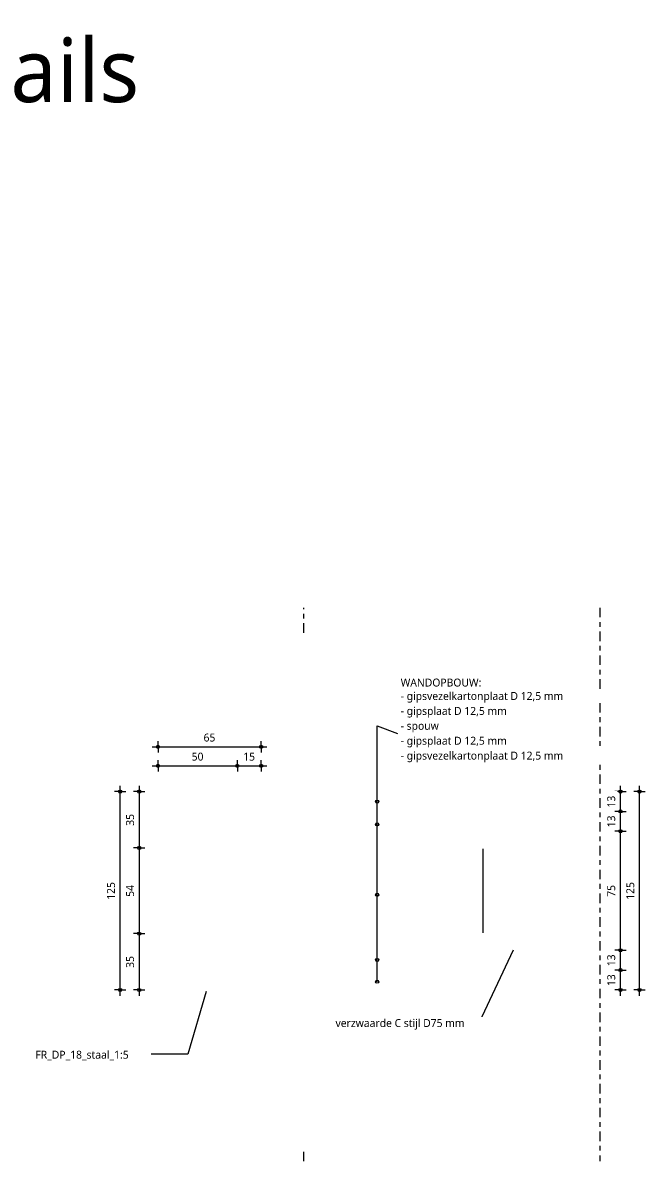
# Model space of a CAD drawing. Header units: millimetres. Extents: x 32900 to 38291, y -18988 to 4133.
# Drawn here: x 33362 to 33754, y 3415 to 4133 of the extents above; entities that cross this region are included whole.
import ezdxf

# ---------------------------------------------------------------- set-up
doc = ezdxf.new("R2010")
doc.units = ezdxf.units.MM
doc.linetypes.add('MV_center', pattern=[15, 6, -3, 3, -3])
for name, color, linetype, lineweight in [('A-ANNO-DIMS', 211, 'Continuous', 13), ('A-ANNO-DIMS-2', 211, 'Continuous', 13), ('A-ANNO-IDEN', 131, 'Continuous', 18), ('A-ANNO-NOTE', 131, 'Continuous', 18), ('A-DETL', 90, 'Continuous', 13), ('A-DETL-GENF', 92, 'Continuous', 18), ('G-ANNO-TEXT', 231, 'Continuous', 13)]:
    doc.layers.add(name, color=color, linetype=linetype, lineweight=lineweight)
doc.styles.add('Segoe UI', font='segoeui.ttf', dxfattribs={"height": 5})
doc.styles.add('Segoe UI_1', font='segoeui.ttf', dxfattribs={"height": 40})
doc.styles.add('Segoe UI_B', font='segoeui.ttf', dxfattribs={"height": 5})
doc.dimstyles.new('2_5_mm', dxfattribs={"dimscale": 304.8, "dimtxt": 5.23682, "dimasz": 0.006562, "dimexe": 0.011811, "dimexo": 0.0625, "dimgap": 0.005906, "dimtad": 1, "dimdec": 0, "dimzin": 0, "dimdsep": 46, "dimtxsty": 'Segoe UI', "dimblk1": 'DOTBLANK', "dimblk2": 'DOTBLANK', "dimsah": 1, "dimcen": 0.09, "dimdle": 0.011811, "dimazin": 0, "dimtfac": 1, "dimtdec": 4, "dimtix": 1, "dimtmove": 0, "dimatfit": 3, "dimfxl": 0.011811, "dimfxlon": 1, "dimtvp": 1, "dimtfill": 1, "dimtolj": 1, "dimtzin": 0, "dimarcsym": 2})

# ---------------------------------------------------------------- blocks, each defined once
blk = doc.blocks.new('NLRS_00_DI_maskeer - Type 1-4234886-Details ziekenhuis Utiliteitsgebouw')
at = {"layer": 'A-DETL-GENF', "linetype": 'MV_center'}
for p, q in [((-84.22, 0), (-100, 0)), ((248.69, 0), (240.78, 0))]:
    blk.add_line(p, q, dxfattribs=at)
blk = doc.blocks.new('NLRS_00_DI_maskeer - Type 1-4234885-Details ziekenhuis Utiliteitsgebouw')
at = {"layer": 'A-DETL-GENF', "linetype": 'MV_center'}
blk.add_line((-100, 0), (248.69, 0), dxfattribs=at)
blk = doc.blocks.new('DIMBLOCK12-Details ziekenhuis Utiliteitsgebouw')
at = {"layer": 'A-ANNO-DIMS-2'}
for p, q in [((33738.31, 3535.76), (33734.71, 3535.76)), ((33738.31, 3519.66), (33738.31, 3535.76)), ((33738.31, 3535.76), (33741.91, 3535.76)), ((33738.31, 3523.26), (33734.71, 3523.26)), ((33738.31, 3523.26), (33741.91, 3523.26))]:
    blk.add_line(p, q, dxfattribs=at)
for centre in [(33738.31, 3535.76), (33738.31, 3523.26)]:
    blk.add_circle(centre, 1, dxfattribs=at)
at = {"layer": 'A-ANNO-DIMS-2', "color": 0, "insert": (33729.98, 3525.7), "char_height": 5, "width": 9.1406, "attachment_point": 1, "rotation": 90, "line_spacing_factor": 1.142579, "style": 'Segoe UI', "bg_fill": 3, "box_fill_scale": 1.25, "bg_fill_color": 9, "bg_fill_true_color": 13158600, "bg_fill_transparency": 0}
blk.add_mtext('13', dxfattribs=at)
blk = doc.blocks.new('_DotBlank')
at = {"color": 0, "linetype": 'ByBlock', "lineweight": -2}
blk.add_line((-0.5, 0), (-1, 0), dxfattribs=at)
blk.add_circle((0, 0), 0.5, dxfattribs=at)
blk = doc.blocks.new('DIMBLOCK13-Details ziekenhuis Utiliteitsgebouw')
at = {"layer": 'A-ANNO-DIMS-2'}
for p, q in [((33738.31, 3548.26), (33734.71, 3548.26)), ((33738.31, 3535.76), (33738.31, 3548.26)), ((33738.31, 3548.26), (33741.91, 3548.26)), ((33738.31, 3535.76), (33734.71, 3535.76)), ((33738.31, 3535.76), (33741.91, 3535.76))]:
    blk.add_line(p, q, dxfattribs=at)
for centre in [(33738.31, 3548.26), (33738.31, 3535.76)]:
    blk.add_circle(centre, 1, dxfattribs=at)
at = {"layer": 'A-ANNO-DIMS-2', "color": 0, "insert": (33729.98, 3538.2), "char_height": 5, "width": 9.1406, "attachment_point": 1, "rotation": 90, "line_spacing_factor": 1.142579, "style": 'Segoe UI', "bg_fill": 3, "box_fill_scale": 1.25, "bg_fill_color": 9, "bg_fill_true_color": 13158600, "bg_fill_transparency": 0}
blk.add_mtext('13', dxfattribs=at)
blk = doc.blocks.new('DIMBLOCK14-Details ziekenhuis Utiliteitsgebouw')
at = {"layer": 'A-ANNO-DIMS-2'}
for p, q in [((33738.31, 3623.26), (33734.71, 3623.26)), ((33738.31, 3548.26), (33738.31, 3623.26)), ((33738.31, 3623.26), (33741.91, 3623.26)), ((33738.31, 3548.26), (33734.71, 3548.26)), ((33738.31, 3548.26), (33741.91, 3548.26))]:
    blk.add_line(p, q, dxfattribs=at)
for centre in [(33738.31, 3623.26), (33738.31, 3548.26)]:
    blk.add_circle(centre, 1, dxfattribs=at)
at = {"layer": 'A-ANNO-DIMS-2', "color": 0, "insert": (33729.98, 3581.95), "char_height": 5, "width": 9.1406, "attachment_point": 1, "rotation": 90, "line_spacing_factor": 1.142579, "style": 'Segoe UI', "bg_fill": 3, "box_fill_scale": 1.25, "bg_fill_color": 9, "bg_fill_true_color": 13158600, "bg_fill_transparency": 0}
blk.add_mtext('75', dxfattribs=at)
blk = doc.blocks.new('DIMBLOCK15-Details ziekenhuis Utiliteitsgebouw')
at = {"layer": 'A-ANNO-DIMS-2'}
for p, q in [((33738.31, 3635.76), (33734.71, 3635.76)), ((33738.31, 3623.26), (33738.31, 3635.76)), ((33738.31, 3635.76), (33741.91, 3635.76)), ((33738.31, 3623.26), (33734.71, 3623.26)), ((33738.31, 3623.26), (33741.91, 3623.26))]:
    blk.add_line(p, q, dxfattribs=at)
for centre in [(33738.31, 3635.76), (33738.31, 3623.26)]:
    blk.add_circle(centre, 1, dxfattribs=at)
at = {"layer": 'A-ANNO-DIMS-2', "color": 0, "insert": (33729.98, 3625.7), "char_height": 5, "width": 9.1406, "attachment_point": 1, "rotation": 90, "line_spacing_factor": 1.142579, "style": 'Segoe UI', "bg_fill": 3, "box_fill_scale": 1.25, "bg_fill_color": 9, "bg_fill_true_color": 13158600, "bg_fill_transparency": 0}
blk.add_mtext('13', dxfattribs=at)
blk = doc.blocks.new('DIMBLOCK16-Details ziekenhuis Utiliteitsgebouw')
at = {"layer": 'A-ANNO-DIMS-2'}
for p, q in [((33738.31, 3635.76), (33738.31, 3651.86)), ((33738.31, 3648.26), (33734.71, 3648.26)), ((33738.31, 3648.26), (33741.91, 3648.26)), ((33738.31, 3635.76), (33734.71, 3635.76)), ((33738.31, 3635.76), (33741.91, 3635.76))]:
    blk.add_line(p, q, dxfattribs=at)
for centre in [(33738.31, 3648.26), (33738.31, 3635.76)]:
    blk.add_circle(centre, 1, dxfattribs=at)
at = {"layer": 'A-ANNO-DIMS-2', "color": 0, "insert": (33729.98, 3638.2), "char_height": 5, "width": 9.1406, "attachment_point": 1, "rotation": 90, "line_spacing_factor": 1.142579, "style": 'Segoe UI', "bg_fill": 3, "box_fill_scale": 1.25, "bg_fill_color": 9, "bg_fill_true_color": 13158600, "bg_fill_transparency": 0}
blk.add_mtext('13', dxfattribs=at)
blk = doc.blocks.new('DIMBLOCK17-Details ziekenhuis Utiliteitsgebouw')
at = {"layer": 'A-ANNO-DIMS-2'}
for p, q in [((33750.31, 3519.66), (33750.31, 3651.86)), ((33750.31, 3648.26), (33746.71, 3648.26)), ((33750.31, 3648.26), (33753.91, 3648.26)), ((33750.31, 3523.26), (33746.71, 3523.26)), ((33750.31, 3523.26), (33753.91, 3523.26))]:
    blk.add_line(p, q, dxfattribs=at)
for centre in [(33750.31, 3648.26), (33750.31, 3523.26)]:
    blk.add_circle(centre, 1, dxfattribs=at)
at = {"layer": 'A-ANNO-DIMS-2', "color": 0, "insert": (33741.98, 3580.05), "char_height": 5, "width": 13.7109, "attachment_point": 1, "rotation": 90, "line_spacing_factor": 1.142579, "style": 'Segoe UI', "bg_fill": 3, "box_fill_scale": 1.25, "bg_fill_color": 9, "bg_fill_true_color": 13158600, "bg_fill_transparency": 0}
blk.add_mtext('125', dxfattribs=at)
blk = doc.blocks.new('DIMBLOCK22-Details ziekenhuis Utiliteitsgebouw')
at = {"layer": 'A-ANNO-DIMS-2'}
for p, q in [((33435.07, 3651.86), (33435.07, 3612.76)), ((33435.07, 3648.26), (33431.47, 3648.26)), ((33435.07, 3648.26), (33438.67, 3648.26)), ((33435.07, 3612.76), (33431.47, 3612.76)), ((33435.07, 3612.76), (33438.67, 3612.76))]:
    blk.add_line(p, q, dxfattribs=at)
for centre in [(33435.07, 3648.26), (33435.07, 3612.76)]:
    blk.add_circle(centre, 1, dxfattribs=at)
at = {"layer": 'A-ANNO-DIMS-2', "color": 0, "insert": (33426.75, 3626.7), "char_height": 5, "width": 9.1406, "attachment_point": 1, "rotation": 90, "line_spacing_factor": 1.142579, "style": 'Segoe UI', "bg_fill": 3, "box_fill_scale": 1.25, "bg_fill_color": 9, "bg_fill_true_color": 13158600, "bg_fill_transparency": 0}
blk.add_mtext('35', dxfattribs=at)
blk = doc.blocks.new('DIMBLOCK23-Details ziekenhuis Utiliteitsgebouw')
at = {"layer": 'A-ANNO-DIMS-2'}
for p, q in [((33435.07, 3612.76), (33431.47, 3612.76)), ((33435.07, 3612.76), (33435.07, 3558.76)), ((33435.07, 3612.76), (33438.67, 3612.76)), ((33435.07, 3558.76), (33431.47, 3558.76)), ((33435.07, 3558.76), (33438.67, 3558.76))]:
    blk.add_line(p, q, dxfattribs=at)
for centre in [(33435.07, 3612.76), (33435.07, 3558.76)]:
    blk.add_circle(centre, 1, dxfattribs=at)
at = {"layer": 'A-ANNO-DIMS-2', "color": 0, "insert": (33426.75, 3581.95), "char_height": 5, "width": 9.1406, "attachment_point": 1, "rotation": 90, "line_spacing_factor": 1.142579, "style": 'Segoe UI', "bg_fill": 3, "box_fill_scale": 1.25, "bg_fill_color": 9, "bg_fill_true_color": 13158600, "bg_fill_transparency": 0}
blk.add_mtext('54', dxfattribs=at)
blk = doc.blocks.new('DIMBLOCK24-Details ziekenhuis Utiliteitsgebouw')
at = {"layer": 'A-ANNO-DIMS-2'}
for p, q in [((33435.07, 3558.76), (33431.47, 3558.76)), ((33435.07, 3558.76), (33435.07, 3519.66)), ((33435.07, 3558.76), (33438.67, 3558.76)), ((33435.07, 3523.26), (33431.47, 3523.26)), ((33435.07, 3523.26), (33438.67, 3523.26))]:
    blk.add_line(p, q, dxfattribs=at)
for centre in [(33435.07, 3558.76), (33435.07, 3523.26)]:
    blk.add_circle(centre, 1, dxfattribs=at)
at = {"layer": 'A-ANNO-DIMS-2', "color": 0, "insert": (33426.75, 3537.2), "char_height": 5, "width": 9.1406, "attachment_point": 1, "rotation": 90, "line_spacing_factor": 1.142579, "style": 'Segoe UI', "bg_fill": 3, "box_fill_scale": 1.25, "bg_fill_color": 9, "bg_fill_true_color": 13158600, "bg_fill_transparency": 0}
blk.add_mtext('35', dxfattribs=at)
blk = doc.blocks.new('DIMBLOCK25-Details ziekenhuis Utiliteitsgebouw')
at = {"layer": 'A-ANNO-DIMS-2'}
for p, q in [((33423.07, 3519.66), (33423.07, 3651.86)), ((33423.07, 3648.26), (33419.47, 3648.26)), ((33423.07, 3648.26), (33426.67, 3648.26)), ((33423.07, 3523.26), (33419.47, 3523.26)), ((33423.07, 3523.26), (33426.67, 3523.26))]:
    blk.add_line(p, q, dxfattribs=at)
for centre in [(33423.07, 3648.26), (33423.07, 3523.26)]:
    blk.add_circle(centre, 1, dxfattribs=at)
at = {"layer": 'A-ANNO-DIMS-2', "color": 0, "insert": (33414.75, 3580.05), "char_height": 5, "width": 13.7109, "attachment_point": 1, "rotation": 90, "line_spacing_factor": 1.142579, "style": 'Segoe UI', "bg_fill": 3, "box_fill_scale": 1.25, "bg_fill_color": 9, "bg_fill_true_color": 13158600, "bg_fill_transparency": 0}
blk.add_mtext('125', dxfattribs=at)
blk = doc.blocks.new('DIMBLOCK26-Details ziekenhuis Utiliteitsgebouw')
at = {"layer": 'A-ANNO-DIMS-2'}
for p, q in [((33446.9, 3664.45), (33446.9, 3668.05)), ((33496.9, 3664.45), (33496.9, 3668.05)), ((33443.3, 3664.45), (33496.9, 3664.45)), ((33446.9, 3664.45), (33446.9, 3660.85)), ((33496.9, 3664.45), (33496.9, 3660.85))]:
    blk.add_line(p, q, dxfattribs=at)
for centre in [(33446.9, 3664.45), (33496.9, 3664.45)]:
    blk.add_circle(centre, 1, dxfattribs=at)
at = {"layer": 'A-ANNO-DIMS-2', "color": 0, "insert": (33468.09, 3672.77), "char_height": 5, "width": 9.1406, "attachment_point": 1, "line_spacing_factor": 1.142579, "style": 'Segoe UI', "bg_fill": 3, "box_fill_scale": 1.25, "bg_fill_color": 9, "bg_fill_true_color": 13158600, "bg_fill_transparency": 0}
blk.add_mtext('50', dxfattribs=at)
blk = doc.blocks.new('DIMBLOCK27-Details ziekenhuis Utiliteitsgebouw')
at = {"layer": 'A-ANNO-DIMS-2'}
for p, q in [((33496.9, 3664.45), (33496.9, 3668.05)), ((33511.9, 3664.45), (33511.9, 3668.05)), ((33496.9, 3664.45), (33515.5, 3664.45)), ((33496.9, 3664.45), (33496.9, 3660.85)), ((33511.9, 3664.45), (33511.9, 3660.85))]:
    blk.add_line(p, q, dxfattribs=at)
for centre in [(33496.9, 3664.45), (33511.9, 3664.45)]:
    blk.add_circle(centre, 1, dxfattribs=at)
at = {"layer": 'A-ANNO-DIMS-2', "color": 0, "insert": (33500.59, 3672.77), "char_height": 5, "width": 9.1406, "attachment_point": 1, "line_spacing_factor": 1.142579, "style": 'Segoe UI', "bg_fill": 3, "box_fill_scale": 1.25, "bg_fill_color": 9, "bg_fill_true_color": 13158600, "bg_fill_transparency": 0}
blk.add_mtext('15', dxfattribs=at)
blk = doc.blocks.new('DIMBLOCK28-Details ziekenhuis Utiliteitsgebouw')
at = {"layer": 'A-ANNO-DIMS-2'}
for p, q in [((33446.9, 3676.45), (33446.9, 3680.05)), ((33511.9, 3676.45), (33511.9, 3680.05)), ((33443.3, 3676.45), (33515.5, 3676.45)), ((33446.9, 3676.45), (33446.9, 3672.85)), ((33511.9, 3676.45), (33511.9, 3672.85))]:
    blk.add_line(p, q, dxfattribs=at)
for centre in [(33446.9, 3676.45), (33511.9, 3676.45)]:
    blk.add_circle(centre, 1, dxfattribs=at)
at = {"layer": 'A-ANNO-DIMS-2', "color": 0, "insert": (33475.59, 3684.77), "char_height": 5, "width": 9.1406, "attachment_point": 1, "line_spacing_factor": 1.142579, "style": 'Segoe UI', "bg_fill": 3, "box_fill_scale": 1.25, "bg_fill_color": 9, "bg_fill_true_color": 13158600, "bg_fill_transparency": 0}
blk.add_mtext('65', dxfattribs=at)

msp = doc.modelspace()

# ---------------------------------------------------------------- linework, layer by layer
at = {"layer": 'A-ANNO-IDEN'}
for p, q in [((33670.68, 3548.26), (33649.34, 3502.76)), ((33477.24, 3522.23), (33465.64, 3482.81)), ((33649.34, 3502.76), (33641.3, 3502.76)), ((33465.64, 3482.81), (33428.89, 3482.81))]:
    msp.add_line(p, q, dxfattribs=at)
at = {"layer": 'A-ANNO-NOTE'}
for p, q in [((33584.99, 3689.69), (33597.9, 3684.85)), ((33584.99, 3528.48), (33584.99, 3689.69)), ((33584.99, 3689.69), (33597.9, 3684.85)), ((33584.99, 3542.16), (33584.99, 3689.69)), ((33584.99, 3689.69), (33597.9, 3684.85)), ((33584.99, 3627.53), (33584.99, 3689.69)), ((33584.99, 3689.69), (33597.9, 3684.85)), ((33584.99, 3641.91), (33584.99, 3689.69)), ((33584.99, 3689.69), (33597.9, 3684.85)), ((33584.99, 3583.24), (33584.99, 3689.69))]:
    msp.add_line(p, q, dxfattribs=at)
for centre in [(33584.99, 3641.91), (33584.99, 3627.53), (33584.99, 3583.24), (33584.99, 3542.16), (33584.99, 3528.48)]:
    msp.add_circle(centre, 1, dxfattribs=at)
at = {"layer": 'A-DETL'}
msp.add_line((33651.87, 3559.26), (33651.87, 3612.26), dxfattribs=at)

# ---------------------------------------------------------------- block references
at = {"layer": 'A-DETL-GENF', "linetype": 'MV_center', "rotation": 270}
for name, p in [('NLRS_00_DI_maskeer - Type 1-4234886-Details ziekenhuis Utiliteitsgebouw', (33538.79, 3664.04)), ('NLRS_00_DI_maskeer - Type 1-4234885-Details ziekenhuis Utiliteitsgebouw', (33725.33, 3664.04))]:
    msp.add_blockref(name, p, dxfattribs=at)

# ---------------------------------------------------------------- texts
at = {"layer": 'G-ANNO-TEXT', "color": 7, "insert": (32975.97, 4122.6), "char_height": 40, "width": 570.9618, "attachment_point": 1, "style": 'Segoe UI_1', "bg_fill": 3, "box_fill_scale": 1.25, "bg_fill_color": 9, "bg_fill_true_color": 13158600, "bg_fill_transparency": 0}
msp.add_mtext('Horizontale details', dxfattribs=at)

# ---------------------------------------------------------------- dimensions: what is measured, and where the dimension line sits
at = {"layer": 'A-ANNO-DIMS'}
dim = msp.add_linear_dim(base=(33496.9, 3664.45), p1=(33446.9, 3660.85), p2=(33496.9, 3660.85), dimstyle='2_5_mm', override={"dimpost": '<>', "dimfxl": 50}, dxfattribs=at)
dim.commit()
dim.dimension.update_dxf_attribs({"geometry": 'DIMBLOCK26-Details ziekenhuis Utiliteitsgebouw', "text_midpoint": (33471.9, 3668.83)})
dim = msp.add_linear_dim(base=(33435.0733, 3612.7618), p1=(33438.6733, 3648.2616), p2=(33438.6733, 3612.7618), angle=90, dimstyle='2_5_mm', override={"dimpost": '<>', "dimfxl": 35.499797}, dxfattribs=at)
dim.commit()
dim.dimension.update_dxf_attribs({"geometry": 'DIMBLOCK22-Details ziekenhuis Utiliteitsgebouw', "text_midpoint": (33430.6879, 3630.5117)})

# ---------------------------------------------------------------- next in the draw order: texts
at = {"layer": 'A-ANNO-IDEN', "lineweight": 13, "char_height": 5, "attachment_point": 1, "style": 'Segoe UI', "bg_fill": 3, "box_fill_scale": 1.25, "bg_fill_color": 9, "bg_fill_true_color": 13158600, "bg_fill_transparency": 0}
for s, insert, width in [('verzwaarde C stijl D75 mm', (33558.74, 3504.92), 99.8903), ('FR_DP_18_staal_1:5', (33369.63, 3484.97), 71.6709)]:
    msp.add_mtext(s, dxfattribs=dict(at, insert=insert, width=width))
at = {"layer": 'A-ANNO-NOTE', "lineweight": 13, "insert": (33599.81, 3710.96), "char_height": 5, "width": 126.5063, "attachment_point": 1, "style": 'Segoe UI', "bg_fill": 3, "box_fill_scale": 1.25, "bg_fill_color": 9, "bg_fill_true_color": 13158600, "bg_fill_transparency": 0}
msp.add_mtext('- gipsvezelkartonplaat D 12,5 mm', dxfattribs=at)

# ---------------------------------------------------------------- next in the draw order: dimensions: what is measured, and where the dimension line sits
at = {"layer": 'A-ANNO-DIMS'}
dim = msp.add_linear_dim(base=(33511.9, 3664.45), p1=(33496.9, 3660.85), p2=(33511.9, 3660.85), dimstyle='2_5_mm', override={"dimpost": '<>', "dimfxl": 15}, dxfattribs=at)
dim.commit()
dim.dimension.update_dxf_attribs({"geometry": 'DIMBLOCK27-Details ziekenhuis Utiliteitsgebouw', "text_midpoint": (33504.4, 3668.85)})
for base, p1, p2, override, picture, middle in [((33435.07, 3558.76), (33438.67, 3612.76), (33438.67, 3558.76), {"dimpost": '<>', "dimfxl": 54}, 'DIMBLOCK23-Details ziekenhuis Utiliteitsgebouw', (33430.73, 3585.76)), ((33738.30507352, 3535.76182218), (33734.70507352, 3523.26182218), (33734.70507352, 3535.76182218), {"dimpost": '<>', "dimfxl": 12.5}, 'DIMBLOCK12-Details ziekenhuis Utiliteitsgebouw', (33733.90570113, 3529.51182218))]:
    dim = msp.add_linear_dim(base=base, p1=p1, p2=p2, angle=90, dimstyle='2_5_mm', override=override, dxfattribs=at)
    dim.commit()
    dim.dimension.update_dxf_attribs({"geometry": picture, "text_midpoint": middle})

# ---------------------------------------------------------------- next in the draw order: texts
at = {"layer": 'A-ANNO-NOTE', "lineweight": 13, "char_height": 5, "attachment_point": 1, "bg_fill": 3, "box_fill_scale": 1.25, "bg_fill_color": 9, "bg_fill_true_color": 13158600, "bg_fill_transparency": 0}
for s, insert, width, style in [('WANDOPBOUW:', (33599.81, 3719.42), 67.8228, 'Segoe UI_B'), ('- gipsplaat D 12,5 mm', (33599.81, 3701.56), 83.5358, 'Segoe UI')]:
    msp.add_mtext(s, dxfattribs=dict(at, insert=insert, width=width, style=style))

# ---------------------------------------------------------------- next in the draw order: dimensions: what is measured, and where the dimension line sits
at = {"layer": 'A-ANNO-DIMS'}
dim = msp.add_linear_dim(base=(33511.9, 3676.45), p1=(33446.9, 3672.85), p2=(33511.9, 3672.85), dimstyle='2_5_mm', override={"dimpost": '<>', "dimfxl": 65}, dxfattribs=at)
dim.commit()
dim.dimension.update_dxf_attribs({"geometry": 'DIMBLOCK28-Details ziekenhuis Utiliteitsgebouw', "text_midpoint": (33479.4, 3680.83)})
for base, p1, p2, override, picture, middle in [((33435.0733, 3523.262), (33438.6733, 3558.7618), (33438.6733, 3523.262), {"dimpost": '<>', "dimfxl": 35.499797}, 'DIMBLOCK24-Details ziekenhuis Utiliteitsgebouw', (33430.6879, 3541.0119)), ((33738.30507352, 3548.26182218), (33734.70507352, 3535.76182218), (33734.70507352, 3548.26182218), {"dimpost": '<>', "dimfxl": 12.5}, 'DIMBLOCK13-Details ziekenhuis Utiliteitsgebouw', (33733.90570113, 3542.01182218))]:
    dim = msp.add_linear_dim(base=base, p1=p1, p2=p2, angle=90, dimstyle='2_5_mm', override=override, dxfattribs=at)
    dim.commit()
    dim.dimension.update_dxf_attribs({"geometry": picture, "text_midpoint": middle})

# ---------------------------------------------------------------- next in the draw order: texts
at = {"layer": 'A-ANNO-NOTE', "lineweight": 13, "insert": (33599.81, 3692.17), "char_height": 5, "width": 30.1435, "attachment_point": 1, "style": 'Segoe UI', "bg_fill": 3, "box_fill_scale": 1.25, "bg_fill_color": 9, "bg_fill_true_color": 13158600, "bg_fill_transparency": 0}
msp.add_mtext('- spouw', dxfattribs=at)

# ---------------------------------------------------------------- next in the draw order: dimensions: what is measured, and where the dimension line sits
at = {"layer": 'A-ANNO-DIMS'}
for base, p1, p2, override, picture, middle in [((33423.07, 3648.26), (33426.67, 3523.26), (33426.67, 3648.26), {"dimpost": '<>', "dimfxl": 124.999593}, 'DIMBLOCK25-Details ziekenhuis Utiliteitsgebouw', (33418.67, 3585.76)), ((33738.31, 3623.26), (33734.71, 3548.26), (33734.71, 3623.26), {"dimpost": '<>', "dimfxl": 75}, 'DIMBLOCK14-Details ziekenhuis Utiliteitsgebouw', (33733.96, 3585.76))]:
    dim = msp.add_linear_dim(base=base, p1=p1, p2=p2, angle=90, dimstyle='2_5_mm', override=override, dxfattribs=at)
    dim.commit()
    dim.dimension.update_dxf_attribs({"geometry": picture, "text_midpoint": middle})

# ---------------------------------------------------------------- next in the draw order: texts
at = {"layer": 'A-ANNO-NOTE', "lineweight": 13, "insert": (33599.81, 3682.78), "char_height": 5, "width": 83.5358, "attachment_point": 1, "style": 'Segoe UI', "bg_fill": 3, "box_fill_scale": 1.25, "bg_fill_color": 9, "bg_fill_true_color": 13158600, "bg_fill_transparency": 0}
msp.add_mtext('- gipsplaat D 12,5 mm', dxfattribs=at)

# ---------------------------------------------------------------- next in the draw order: dimensions: what is measured, and where the dimension line sits
at = {"layer": 'A-ANNO-DIMS'}
dim = msp.add_linear_dim(base=(33738.30507352, 3635.76182218), p1=(33734.70507352, 3623.26182218), p2=(33734.70507352, 3635.76182218), angle=90, dimstyle='2_5_mm', override={"dimpost": '<>', "dimfxl": 12.5}, dxfattribs=at)
dim.commit()
dim.dimension.update_dxf_attribs({"geometry": 'DIMBLOCK15-Details ziekenhuis Utiliteitsgebouw', "text_midpoint": (33733.90570113, 3629.51182218)})

# ---------------------------------------------------------------- next in the draw order: texts
at = {"layer": 'A-ANNO-NOTE', "lineweight": 13, "insert": (33599.81, 3673.39), "char_height": 5, "width": 126.5063, "attachment_point": 1, "style": 'Segoe UI', "bg_fill": 3, "box_fill_scale": 1.25, "bg_fill_color": 9, "bg_fill_true_color": 13158600, "bg_fill_transparency": 0}
msp.add_mtext('- gipsvezelkartonplaat D 12,5 mm', dxfattribs=at)

# ---------------------------------------------------------------- next in the draw order: dimensions: what is measured, and where the dimension line sits
at = {"layer": 'A-ANNO-DIMS'}
dim = msp.add_linear_dim(base=(33738.30507352, 3648.26182218), p1=(33734.70507352, 3635.76182218), p2=(33734.70507352, 3648.26182218), angle=90, dimstyle='2_5_mm', override={"dimpost": '<>', "dimfxl": 12.5}, dxfattribs=at)
dim.commit()
dim.dimension.update_dxf_attribs({"geometry": 'DIMBLOCK16-Details ziekenhuis Utiliteitsgebouw', "text_midpoint": (33733.90570113, 3642.01182218)})

# ---------------------------------------------------------------- next in the draw order: dimensions: what is measured, and where the dimension line sits
dim = msp.add_linear_dim(base=(33750.31, 3648.26), p1=(33746.71, 3523.26), p2=(33746.71, 3648.26), angle=90, dimstyle='2_5_mm', override={"dimpost": '<>', "dimfxl": 125}, dxfattribs=at)
dim.commit()
dim.dimension.update_dxf_attribs({"geometry": 'DIMBLOCK17-Details ziekenhuis Utiliteitsgebouw', "text_midpoint": (33745.91, 3585.76)})

doc.saveas('drawing.dxf')
